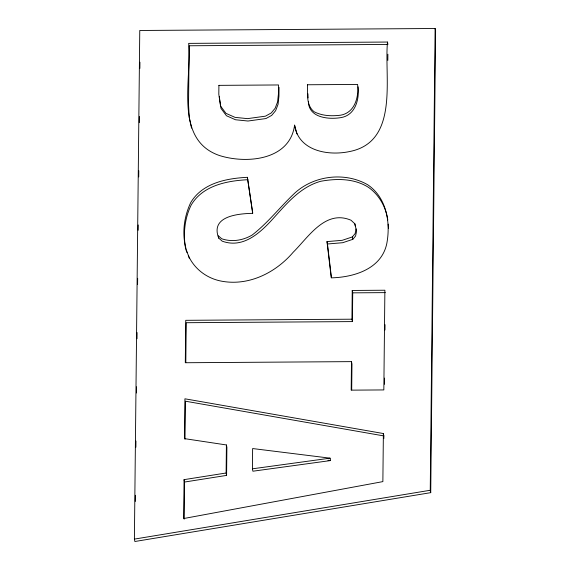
<?xml version="1.0" encoding="UTF-8"?>
<svg xmlns="http://www.w3.org/2000/svg" width="570" height="570" viewBox="0 0 570 570"><rect width="100%" height="100%" fill="white"/><g stroke="black" fill="none" stroke-linecap="round" stroke-linejoin="round"><path stroke-width="0.85" d="M134.399 539.106L139.764 30.481L435.117 28.5L435.601 30.894L430.728 492.658L134.883 541.5L134.399 539.106L430.243 490.264L435.117 28.5M135.304 501.486L135.368 495.259M135.881 447.243L135.945 441.023M136.451 393.001L136.515 386.781M137.021 338.758L137.085 332.538M137.591 284.523L137.662 278.295M138.168 230.28L138.225 224.943M138.731 176.928L138.795 170.701M139.301 122.685L139.365 116.458M139.871 68.443L139.935 62.215M226.404 444.956L226.112 473L184.067 479.648L183.654 518.536L382.869 481.614L383.375 433.535L184.922 398.801L184.502 438.636L226.404 444.956L226.888 447.35L226.589 475.394L184.552 482.042L184.16 519.163M185.001 439.256L185.4 401.195L383.859 435.922L383.831 438.594M185.813 362.484L186.226 322.713L352.417 321.594L352.723 292.845L352.239 290.451L384.885 290.23L383.831 389.93L351.184 390.144L351.483 361.629L185.3 362.741L185.749 320.319L351.932 319.2L352.417 321.594M252.417 468.818L252.631 448.547L330.094 458.166L330.579 460.56L252.902 471.212L252.417 468.818L330.094 458.166M279.043 87.352L278.951 96.074L278.067 104.331L275.602 110.708L271.69 115.389L265.948 118.553L248 121.025L235.495 119.757L226.461 115.753L221.01 108.421L219.293 96.708M307.935 93.758L308.113 97.954M351.932 319.2L352.239 290.451M351.697 389.951L351.968 364.023L351.483 361.629M358.081 86.825C359.435 99.315 355.445 115.062 341.131 117.577C328.619 119.693 308.534 117.876 308.37 101.346M387.5 42.045C384.087 77.356 399.627 141.973 349.346 151.591C327.971 156.08 298.459 150.915 294.583 125.151C289.973 160.234 246.782 164.089 219.642 155.589C173.13 139.842 192.204 78.361 188.67 43.377L387.5 42.045L387.828 43.641M384.401 384.308L384.465 378.081M384.971 330.009L385.028 324.672M387.821 60.42L387.885 54.207M356.079 228.912L355.11 233.629L352.31 236.949L342.214 240.319L326.981 241.594L331.263 277.861C353.885 277.276 381.237 269.126 386.724 243.903C390.813 222.87 386.667 197.662 367.821 184.837C345.192 171.741 314.262 175.346 294.968 192.909C280.355 206.639 268.114 222.678 252.182 235.025C243.027 240.44 231.883 242.286 221.709 238.766L218.239 235.731L218.723 238.118L222.193 241.16C241.481 248.235 257.455 235.253 270.009 221.987C284.708 206.141 298.872 187.352 320.696 181.288C336.635 178.367 354.127 178.346 368.298 187.231C379.157 194.783 385.897 207.017 387.799 219.984M326.981 241.594L327.465 243.989L342.691 242.713L352.794 239.343L355.587 236.023L356.564 231.306L354.846 223.796L351.013 220.227C325.42 209.311 308.634 236.921 293.237 252.196C275.374 273.13 247.708 286.81 219.913 280.846A46.776 44.752 -11.4 0 1 190.074 259.015C181.025 241.552 182.45 220.177 190.672 202.685C202.243 183.063 226.39 178.374 247.394 177.32L252.752 213.102M247.879 179.714C226.874 180.768 202.72 185.457 191.149 205.079C184.466 218.78 183.034 234.384 185.713 249.304M387.985 44.439L189.147 45.771L188.535 104.46L189.254 117.534L191.534 128.136M352.723 292.845L385.37 292.624M327.935 460.232L330.579 460.56M186.041 250.109L187.01 252.531M188.299 255.759L189.268 258.182M297.006 133.993L294.583 125.151M218.723 238.118C209.988 216.108 238.125 213.643 252.66 213.344L247.394 177.32M430.243 490.264L430.728 492.658M354.846 223.796L355.324 226.19M352.31 236.949L352.794 239.343M383.375 433.535L383.859 435.922M226.112 473L226.589 475.394M184.067 479.648L184.552 482.042M327.465 243.989L331.441 277.668M388.191 224.131L388.448 228.321M218.909 85.358L218.816 94.314L220.533 106.027L225.977 113.359L235.018 117.363L247.522 118.638L265.463 116.159L271.206 112.995L275.118 108.314L277.583 101.937L278.466 93.679L278.559 84.959L218.909 85.358M307.522 84.766C307.65 93.915 306.033 105.258 314.049 111.706C322.064 115.959 331.783 116.323 340.646 115.183C354.96 112.668 358.95 96.921 357.604 84.431L307.522 84.766"/></g></svg>
